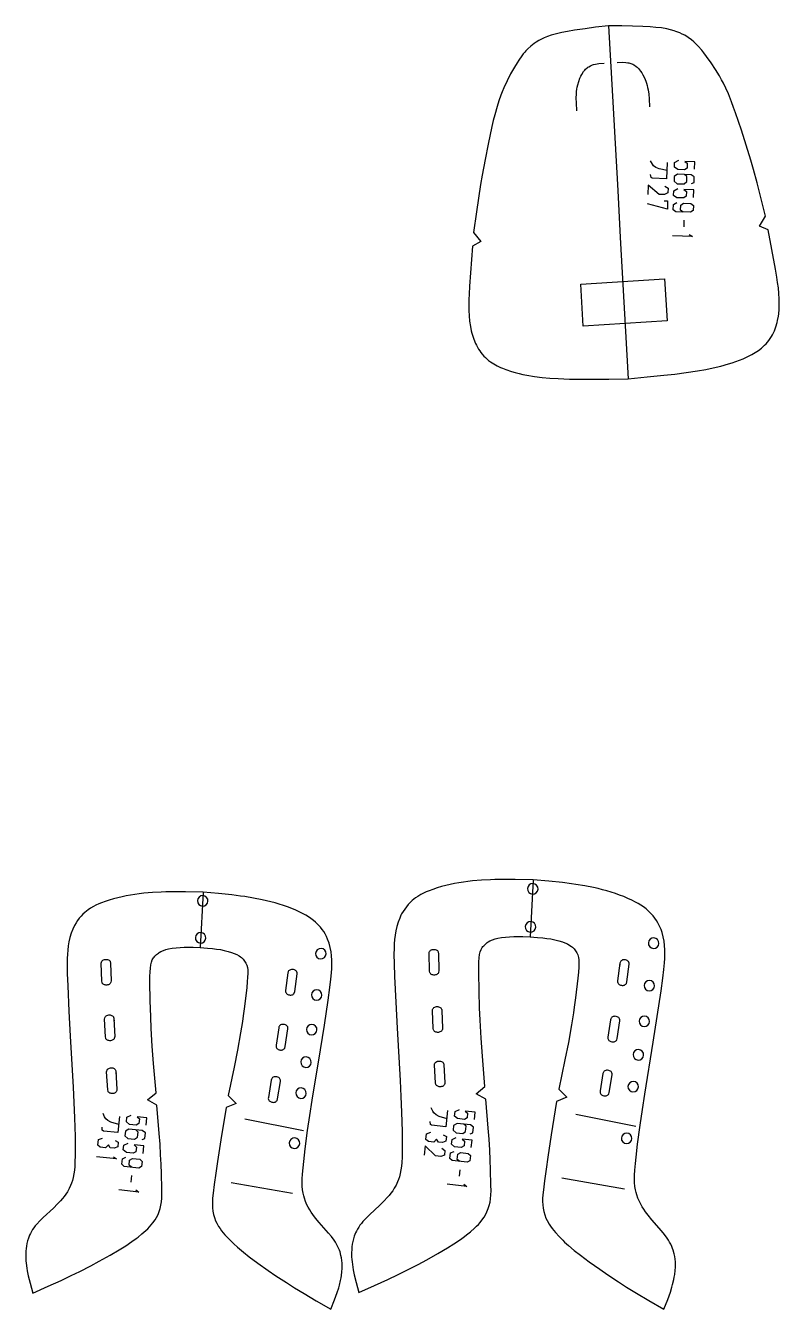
# Model space of a CAD drawing. Extents: x 923 to 2264, y 0 to 1234.
# Drawn here: x 1216.9 to 1396.3, y 648.7 to 954.3 of the extents above; entities that cross this region are included whole.
import ezdxf

# ---------------------------------------------------------------- set-up
doc = ezdxf.new("R2010")
doc.units = 0

msp = doc.modelspace()

# ---------------------------------------------------------------- linework, layer by layer
for points in [[(1376.799316, 872.107849), (1378.797485, 872.461487), (1380.576538, 872.826782), (1382.383301, 873.257568), (1384.174316, 873.758667), (1385.06311, 874.039612), (1385.947144, 874.343018), (1386.825928, 874.670654), (1387.682373, 875.017883), (1388.944336, 875.593994), (1389.762451, 876.020752), (1390.162354, 876.248474), (1390.940186, 876.735229), (1391.31665, 876.995117), (1392.041504, 877.550598), (1392.388428, 877.846985), (1392.805908, 878.23645), (1393.12561, 878.563049), (1393.505493, 878.990234), (1393.791504, 879.346436), (1394.153564, 879.854126), (1394.424927, 880.285217), (1394.675171, 880.729919), (1394.904297, 881.186951), (1395.11377, 881.655273), (1395.303589, 882.133728), (1395.474609, 882.621094), (1395.762817, 883.618164), (1395.881226, 884.125549), (1396.070313, 885.152039), (1396.141846, 885.668945), (1396.242798, 886.704285), (1396.296265, 888.003052), (1396.277832, 889.293701), (1396.197754, 890.577698), (1396.067261, 891.856018), (1395.896973, 893.129578), (1395.697998, 894.399597), (1395.368408, 896.300354), (1393.662842, 905.669373), (1391.565186, 906.595703), (1393.006592, 908.930054), (1391.809692, 913.712158), (1390.985718, 916.89209), (1390.123291, 920.059448), (1389.484009, 922.281128), (1388.399048, 925.848511), (1387.260132, 929.403809), (1385.88501, 933.52948), (1385.420654, 934.853821), (1384.936035, 936.169434), (1384.156372, 938.119141), (1383.592285, 939.397888), (1382.985107, 940.655762), (1382.568115, 941.453003), (1382.077515, 942.330994), (1381.138428, 943.880188), (1380.097168, 945.454102), (1378.992432, 946.983948), (1378.297729, 947.878601), (1377.821045, 948.4646), (1376.965332, 949.450928), (1376.580078, 949.856628), (1376.180786, 950.247742), (1375.905151, 950.498962), (1375.403076, 950.918335), (1374.607422, 951.496704), (1373.767334, 952.01239), (1373.186279, 952.320313), (1372.591187, 952.598755), (1371.677124, 952.959961), (1371.255005, 953.10144), (1370.400146, 953.344421), (1369.533081, 953.539978), (1368.2146, 953.758545), (1366.881592, 953.907715), (1365.541504, 954.00946), (1363.829834, 954.104248), (1361.307129, 954.201172), (1358.790894, 954.261475), (1355.650391, 954.310242), (1352.534302, 953.916565), (1350.039917, 953.579895), (1347.543213, 953.206299), (1345.852295, 952.923889), (1344.531494, 952.675354), (1343.2229, 952.380676), (1341.936523, 952.018494), (1341.096191, 951.728821), (1340.273193, 951.393188), (1339.869141, 951.206238), (1339.00061, 950.746765), (1338.439697, 950.404419), (1337.895874, 950.034607), (1337.117676, 949.429749), (1336.390259, 948.767395), (1335.9375, 948.295349), (1335.691162, 948.015381), (1335.337158, 947.582703), (1334.999023, 947.137085), (1334.256836, 946.062622), (1333.847412, 945.427734), (1333.255249, 944.462219), (1332.325562, 942.82019), (1331.463623, 941.141357), (1330.700439, 939.49823), (1330.309326, 938.571777), (1329.982666, 937.733337), (1329.517334, 936.416443), (1329.097168, 935.083496), (1328.536743, 933.059814), (1328.199707, 931.698914), (1327.883667, 930.331604), (1326.970459, 926.079773), (1326.229248, 922.420776), (1325.543091, 918.755676), (1325.151978, 916.477234), (1324.642944, 913.234253), (1324.173584, 909.983032), (1323.509644, 905.098328), (1325.198975, 902.936646), (1323.215942, 901.785217), (1322.550537, 892.285522), (1322.432007, 890.360046), (1322.373779, 889.075867), (1322.344482, 887.79126), (1322.355225, 886.506409), (1322.417114, 885.221375), (1322.540649, 883.936462), (1322.736572, 882.651489), (1322.950806, 881.633545), (1323.078735, 881.127563), (1323.379395, 880.128174), (1323.552734, 879.636841), (1323.948853, 878.67749), (1324.172485, 878.211914), (1324.413696, 877.757263), (1324.673218, 877.314758), (1324.951538, 876.88562), (1325.248901, 876.47113), (1325.56604, 876.072388), (1325.981689, 875.607727), (1326.305298, 875.285034), (1326.729614, 874.902344), (1327.083374, 874.612854), (1327.541016, 874.271606), (1327.918701, 874.015137), (1328.699951, 873.542725), (1329.102905, 873.325867), (1329.929688, 872.927551), (1330.352051, 872.745117), (1331.212036, 872.410828), (1332.529785, 871.976929), (1333.419189, 871.726074), (1334.328735, 871.49707), (1335.240601, 871.292542), (1336.155029, 871.111023), (1337.990234, 870.809875), (1339.833374, 870.580383), (1341.641846, 870.412842), (1343.666748, 870.281128), (1346.373779, 870.179199), (1349.084717, 870.140137), (1351.75415, 870.14032), (1355.692749, 870.180542), (1360.284668, 870.259827), (1364.857178, 870.685852), (1368.776367, 871.078796), (1371.429688, 871.372192), (1374.119995, 871.709045), (1376.799316, 872.107849)], [(1355.650391, 954.310242), (1356.577271, 937.500061), (1357.195068, 926.293335), (1357.81311, 915.086609), (1358.430908, 903.880005), (1359.048706, 892.67334), (1359.666748, 881.466614), (1360.284668, 870.259827)], [(1348.116089, 934.036316), (1347.987183, 935.904907), (1347.956543, 937.070435), (1347.986816, 938.0802), (1348.031006, 938.623352), (1348.097412, 939.164612), (1348.18811, 939.703735), (1348.304932, 940.240356), (1348.534058, 941.039124), (1348.82251, 941.803467), (1349.037354, 942.270264), (1349.280029, 942.723328), (1349.696533, 943.361938), (1350.010254, 943.750366), (1350.178101, 943.930847), (1350.535645, 944.259766), (1350.725586, 944.406616), (1350.923096, 944.540527), (1351.350952, 944.773804), (1351.806519, 944.956787), (1352.043213, 945.031799), (1352.531982, 945.153809), (1353.295776, 945.281372), (1354.61438, 945.410034)], [(1357.658569, 945.578003), (1358.983398, 945.594971), (1359.756592, 945.552246), (1360.255737, 945.484558), (1360.49939, 945.436096), (1360.972168, 945.30426), (1361.423218, 945.119507), (1361.634155, 945.008118), (1361.838989, 944.882996), (1362.230713, 944.595398), (1362.417358, 944.434448), (1362.771851, 944.082886), (1363.256226, 943.493958), (1363.547119, 943.070313), (1363.81189, 942.629883), (1364.182739, 941.901917), (1364.498047, 941.133179), (1364.673462, 940.61261), (1364.822632, 940.086792), (1364.94812, 939.555969), (1365.05188, 939.020996), (1365.192993, 938.020752), (1365.290771, 936.858887), (1365.36792, 934.987549)], [(1369.591553, 921.770813), (1369.471069, 917.878967), (1366.060181, 917.984619), (1365.759521, 918.168945), (1365.650024, 918.872742)], [(1369.618042, 919.800354), (1367.661011, 920.21106), (1366.927124, 920.540222), (1366.37085, 920.951416), (1366.077026, 921.354431), (1365.662598, 922.111328)], [(1376.098145, 920.146912), (1376.152954, 921.917847), (1373.791504, 921.990967), (1374.390259, 921.534729), (1374.355713, 920.419678), (1373.72998, 920.001282), (1372.112061, 920.051453), (1371.341797, 920.622375), (1371.376343, 921.737549), (1372.355957, 922.276123)], [(1375.37854, 916.69812), (1376.000854, 917.00708), (1376.042114, 918.34082), (1375.269287, 918.824463), (1372.077148, 918.923157), (1371.272461, 918.37915), (1371.237793, 917.263977), (1372.008057, 916.693054), (1373.626099, 916.642944), (1374.255127, 917.170593), (1374.293091, 918.395081), (1373.695068, 918.873169)], [(1369.022217, 916.107117), (1369.795166, 915.623474), (1369.76062, 914.508362), (1368.959961, 914.09552), (1367.691895, 914.134766), (1365.046265, 916.339539), (1364.977295, 914.109375)], [(1375.890259, 913.430054), (1375.944946, 915.201172), (1373.58374, 915.274292), (1374.182373, 914.818054), (1374.147827, 913.702881), (1373.522217, 913.284607), (1371.904053, 913.334656), (1371.133911, 913.905701), (1371.168457, 915.020691), (1372.148071, 915.559448)], [(1368.914185, 912.617432), (1369.701416, 912.593079), (1369.639648, 910.603394), (1364.907837, 911.866089)], [(1373.418091, 909.926147), (1372.775757, 910.383789), (1372.813599, 911.608154), (1373.483765, 912.047119), (1375.23291, 911.992859), (1375.830933, 911.514771), (1375.792969, 910.290344), (1375.167114, 909.872009), (1371.625244, 909.981628), (1371.026489, 910.437866), (1371.067749, 911.771606), (1371.869141, 912.206482)], [(1373.576904, 907.982239), (1373.528076, 906.407959)], [(1374.828979, 904.60376), (1375.602783, 904.14209), (1370.836182, 904.289612)], [(1368.964844, 894.031494), (1369.591675, 884.051147), (1349.631104, 882.797241), (1349.004028, 892.777588), (1368.964844, 894.031494)], [(1336.995239, 737.398743), (1338.717773, 737.251099), (1339.952148, 737.127197), (1340.919312, 737.007935), (1341.882446, 736.860291), (1342.840332, 736.675293), (1343.790894, 736.444519), (1344.638428, 736.187622), (1345.259033, 735.953552), (1345.858765, 735.674377), (1346.430298, 735.34137), (1346.792114, 735.085083), (1347.016235, 734.903748), (1347.434937, 734.505127), (1347.800903, 734.062744), (1347.959351, 733.826416), (1348.099365, 733.580688), (1348.31189, 733.078979), (1348.463989, 732.488586), (1348.544312, 731.874695), (1348.569336, 731.035767), (1348.534668, 730.114441), (1348.450562, 728.971252), (1348.305542, 727.564819), (1347.748413, 722.887512), (1347.455933, 720.656372), (1347.253052, 719.249695), (1346.810913, 716.443665), (1346.069946, 712.250549), (1345.259033, 708.071716), (1343.82373, 701.124207), (1345.740601, 699.173035), (1343.28125, 698.162354), (1342.009033, 690.226074), (1341.197754, 684.931335), (1340.784912, 682.091919), (1340.392212, 679.248474), (1340.117188, 677.1297), (1339.995605, 675.969543), (1339.941162, 675.038086), (1339.937744, 674.337158), (1339.982422, 673.532166), (1340.082153, 672.730469), (1340.23938, 671.938599), (1340.456177, 671.163208), (1340.734985, 670.411011), (1341.000854, 669.833435), (1341.466553, 669.000305), (1341.815308, 668.465271), (1342.189941, 667.945618), (1342.586548, 667.440125), (1343.00061, 666.947815), (1343.851196, 666.014526), (1344.720581, 665.137329), (1345.166504, 664.712036), (1346.078369, 663.885376), (1347.489014, 662.696838), (1348.939331, 661.556702), (1351.034912, 659.996887), (1353.532471, 658.215759), (1355.428467, 656.913574), (1357.986206, 655.221802), (1359.925537, 653.986206), (1362.272827, 652.540283), (1365.232178, 650.773438), (1368.802734, 648.684814), (1369.718384, 651.022949), (1370.348999, 652.786926), (1370.720337, 653.972046), (1370.886841, 654.567993), (1371.174316, 655.768433), (1371.29248, 656.373413), (1371.391846, 656.981812), (1371.501831, 657.91095), (1371.553711, 658.706421), (1371.563721, 659.345825), (1371.542725, 659.986572), (1371.487183, 660.636414), (1371.39563, 661.282471), (1371.267212, 661.920898), (1371.036499, 662.753052), (1370.895264, 663.158081), (1370.685913, 663.671631), (1370.44873, 664.171387), (1370.186279, 664.65863), (1369.901245, 665.134644), (1369.595947, 665.600464), (1368.934082, 666.506531), (1368.220581, 667.387024), (1365.963989, 669.969421), (1365.055908, 671.070618), (1364.417114, 671.919189), (1364.017212, 672.499695), (1363.642212, 673.093872), (1363.294678, 673.704041), (1362.978149, 674.332031), (1362.642456, 675.112793), (1362.360962, 675.916687), (1362.187744, 676.531677), (1362.049683, 677.15387), (1361.926514, 677.954041), (1361.852783, 678.84668), (1361.832153, 679.744507), (1361.851807, 680.645081), (1361.918701, 681.845947), (1362.038452, 683.390137), (1362.184082, 684.928101), (1362.535278, 687.99115), (1363.138428, 692.50177), (1363.682129, 696.228333), (1364.259033, 699.951843), (1366.279297, 712.289185), (1367.237793, 718.375549), (1368.131592, 724.480042), (1368.549927, 727.545166), (1368.809082, 729.610901), (1368.960327, 731.162903), (1369.025879, 732.198425), (1369.054688, 733.234497), (1369.039063, 734.270813), (1368.970947, 735.307251), (1368.839966, 736.36261), (1368.640015, 737.408997), (1368.365234, 738.437012), (1368.137207, 739.107666), (1368.009033, 739.437622), (1367.723389, 740.084839), (1367.405273, 740.69812), (1367.05835, 741.276062), (1366.67688, 741.833252), (1366.263062, 742.367493), (1365.818726, 742.877258), (1365.100952, 743.591858), (1364.591187, 744.032166), (1363.938354, 744.527954), (1363.336792, 744.930481), (1362.715942, 745.303162), (1362.080322, 745.650757), (1361.215576, 746.082153), (1360.243042, 746.527344), (1359.257813, 746.941223), (1358.26062, 747.325317), (1357.252197, 747.680969), (1356.234009, 748.009827), (1355.206787, 748.313171), (1354.171509, 748.592651), (1353.129395, 748.84967), (1352.080933, 749.085754), (1349.969604, 749.500793), (1347.845947, 749.849487), (1346.78186, 750.002625), (1344.646851, 750.275208), (1341.438721, 750.618713), (1337.699707, 750.965088), (1333.409058, 751.034363), (1330.720337, 751.037415), (1328.569946, 750.999573), (1327.496216, 750.96344), (1325.349365, 750.848572), (1323.207764, 750.666687), (1322.141235, 750.546448), (1321.078369, 750.404846), (1320.02002, 750.23999), (1318.966797, 750.050476), (1317.919922, 749.834656), (1316.880249, 749.590942), (1315.848389, 749.31781), (1314.825317, 749.013428), (1313.811279, 748.676697), (1312.90686, 748.342163), (1312.23877, 748.065979), (1311.582764, 747.763123), (1310.942749, 747.428589), (1310.242554, 747.006714), (1309.689941, 746.624329), (1308.9021, 745.992188), (1308.407715, 745.533752), (1307.940796, 745.047668), (1307.503784, 744.535278), (1307.098999, 743.998413), (1306.719116, 743.423523), (1306.367676, 742.810669), (1306.205933, 742.49646), (1305.90979, 741.85437), (1305.530151, 740.862122), (1305.223511, 739.84375), (1304.984131, 738.809204), (1304.808838, 737.785278), (1304.685669, 736.756165), (1304.607056, 735.722717), (1304.565186, 734.685913), (1304.554688, 733.12677), (1304.598633, 731.045288), (1304.697388, 727.951721), (1304.953857, 721.78418), (1305.276489, 715.627869), (1306.008057, 703.140137), (1306.195679, 699.374756), (1306.350464, 695.609985), (1306.483154, 691.059021), (1306.515259, 687.975281), (1306.500854, 686.430115), (1306.459839, 684.881226), (1306.4021, 683.680298), (1306.328613, 682.782959), (1306.215088, 681.892456), (1306.049072, 681.012634), (1305.843872, 680.230286), (1305.642212, 679.626709), (1305.406494, 679.03418), (1305.043091, 678.265503), (1304.628418, 677.525513), (1304.248779, 676.935852), (1303.84021, 676.367188), (1303.40564, 675.817322), (1302.947998, 675.283997), (1302.224854, 674.509827), (1301.207642, 673.513733), (1298.696045, 671.191223), (1297.895386, 670.393555), (1297.143433, 669.564758), (1296.791626, 669.13501), (1296.458984, 668.692932), (1296.147705, 668.237305), (1295.860352, 667.766418), (1295.598755, 667.279175), (1295.41626, 666.891541), (1295.100952, 666.08905), (1294.907104, 665.468262), (1294.749268, 664.835938), (1294.626709, 664.196167), (1294.539429, 663.561096), (1294.483154, 662.924194), (1294.452393, 662.127747), (1294.46582, 661.191528), (1294.501343, 660.575317), (1294.556152, 659.960449), (1294.717773, 658.735168), (1294.821655, 658.124207), (1295.068115, 656.905457), (1295.512207, 655.083252), (1296.180908, 652.659485), (1299.947388, 654.346375), (1303.072754, 655.780273), (1305.556763, 656.961853), (1307.612915, 657.978577), (1310.331177, 659.381531), (1312.351196, 660.469543), (1315.019287, 661.967773), (1317.264404, 663.289978), (1318.824707, 664.26532), (1320.350342, 665.293091), (1321.342773, 666.015625), (1321.830322, 666.389832), (1322.785889, 667.167175), (1323.727783, 668.002625), (1324.190918, 668.447144), (1324.637451, 668.906555), (1325.064087, 669.382568), (1325.466187, 669.876404), (1326.015259, 670.65387), (1326.3396, 671.198914), (1326.694946, 671.916809), (1326.990967, 672.664368), (1327.22937, 673.434753), (1327.411499, 674.220825), (1327.538696, 675.01593), (1327.622803, 675.946411), (1327.653442, 676.878723), (1327.640015, 678.27887), (1327.540283, 681.863098), (1327.449341, 684.253723), (1327.337769, 686.558411), (1327.181274, 689.170715), (1326.99939, 691.78186), (1326.442749, 698.74231), (1324.102417, 700.015747), (1326.210327, 701.746521), (1325.612427, 708.921997), (1325.295654, 713.231689), (1325.036499, 717.547485), (1324.90625, 720.429138), (1324.795898, 724.419678), (1324.72998, 728.854736), (1324.731812, 730.269043), (1324.766846, 731.414978), (1324.827515, 732.334839), (1324.939087, 733.165894), (1325.082153, 733.767822), (1325.294922, 734.338501), (1325.558716, 734.814453), (1325.723145, 735.043274), (1325.905273, 735.260864), (1326.314941, 735.66095), (1326.772217, 736.011597), (1327.014038, 736.16748), (1327.400635, 736.383057), (1328.003418, 736.652039), (1328.628662, 736.864136), (1329.27002, 737.029053), (1330.138672, 737.191711), (1331.108765, 737.317322), (1332.080322, 737.39679), (1333.053101, 737.438599), (1334.0271, 737.451477), (1335.266846, 737.43988), (1336.995239, 737.398743)], [(1337.534302, 747.560303), (1338.016479, 747.633423), (1338.434082, 747.88562), (1338.723389, 748.278259), (1338.840332, 748.751709), (1338.767212, 749.233948), (1338.515015, 749.651489), (1338.122437, 749.940735), (1337.649048, 750.057739), (1337.16687, 749.984497), (1336.74939, 749.732483), (1336.459961, 749.339844), (1336.34314, 748.866333), (1336.41626, 748.384033), (1336.668091, 747.966553), (1337.060913, 747.677307), (1337.534302, 747.560303)], [(1337.699707, 750.965088), (1336.995239, 737.398743)], [(1258.436401, 734.844971), (1260.119995, 734.701538), (1261.326172, 734.581055), (1262.27124, 734.465393), (1263.212524, 734.321838), (1264.14856, 734.142151), (1265.077759, 733.918091), (1265.905273, 733.668884), (1266.511719, 733.441772), (1267.097656, 733.170593), (1267.656494, 732.846985), (1268.010742, 732.597778), (1268.229614, 732.421753), (1268.63855, 732.034973), (1268.996216, 731.605286), (1269.151245, 731.375671), (1269.288086, 731.136841), (1269.495483, 730.649841), (1269.644165, 730.076721), (1269.722656, 729.480286), (1269.747314, 728.665283), (1269.713745, 727.770142), (1269.631714, 726.659851), (1269.489868, 725.293945), (1268.945435, 720.751404), (1268.659302, 718.584351), (1268.461426, 717.217957), (1268.029175, 714.492615), (1267.305176, 710.420166), (1266.512817, 706.361877), (1265.110107, 699.614685), (1266.983276, 697.719666), (1264.579956, 696.738098), (1263.336548, 689.030457), (1262.544067, 683.887939), (1262.140381, 681.130432), (1261.756714, 678.368896), (1261.487793, 676.310974), (1261.369019, 675.184204), (1261.31604, 674.279663), (1261.312622, 673.598877), (1261.356201, 672.816833), (1261.453979, 672.038086), (1261.607666, 671.268921), (1261.819702, 670.51593), (1262.091675, 669.785767), (1262.351685, 669.224365), (1262.807007, 668.414673), (1263.147949, 667.895081), (1263.51416, 667.390442), (1263.901489, 666.899658), (1264.306274, 666.421875), (1265.137451, 665.515442), (1265.987671, 664.663086), (1266.423584, 664.249878), (1267.314941, 663.44696), (1268.693359, 662.292725), (1270.110474, 661.185791), (1272.157959, 659.671265), (1274.598877, 657.941223), (1276.451904, 656.676392), (1278.951172, 655.033447), (1280.846191, 653.833618), (1283.140381, 652.429138), (1286.032471, 650.713196), (1289.521729, 648.684814), (1290.416748, 650.955078), (1291.032837, 652.668091), (1291.39563, 653.819031), (1291.558228, 654.397888), (1291.839478, 655.563904), (1291.954834, 656.151733), (1292.05188, 656.742615), (1292.159668, 657.645142), (1292.210327, 658.417786), (1292.219971, 659.038879), (1292.199463, 659.661072), (1292.14502, 660.292358), (1292.05542, 660.919983), (1291.92981, 661.539978), (1291.704712, 662.348083), (1291.566895, 662.741394), (1291.361816, 663.240784), (1291.129761, 663.726685), (1290.873413, 664.200317), (1290.594849, 664.662781), (1290.296387, 665.115295), (1289.649658, 665.9953), (1288.952271, 666.850159), (1286.747437, 669.356689), (1285.860107, 670.425476), (1285.235962, 671.249451), (1284.845093, 671.81311), (1284.478394, 672.390442), (1284.138916, 672.983276), (1283.829346, 673.593567), (1283.501343, 674.351685), (1283.226074, 675.132507), (1283.056885, 675.729858), (1282.921997, 676.33429), (1282.801636, 677.111389), (1282.729492, 677.978271), (1282.709351, 678.850159), (1282.728516, 679.724854), (1282.794067, 680.891174), (1282.910767, 682.391235), (1283.053101, 683.884888), (1283.396484, 686.85968), (1283.985962, 691.240295), (1284.517334, 694.85968), (1285.080933, 698.475952), (1287.055298, 710.457947), (1287.991821, 716.368958), (1288.865234, 722.297791), (1289.27417, 725.274841), (1289.527466, 727.281067), (1289.675171, 728.788269), (1289.73938, 729.794067), (1289.767456, 730.800293), (1289.751831, 731.806763), (1289.685303, 732.813354), (1289.557129, 733.838745), (1289.361694, 734.855286), (1289.092896, 735.853821), (1288.744995, 736.825378), (1288.466064, 737.453735), (1288.155151, 738.049377), (1287.815796, 738.611206), (1287.442627, 739.152649), (1287.038086, 739.67157), (1286.604004, 740.166565), (1285.902832, 740.860168), (1285.404785, 741.287415), (1284.766968, 741.76886), (1284.178711, 742.159851), (1283.572144, 742.521912), (1282.950928, 742.859375), (1282.106323, 743.278259), (1281.155273, 743.710938), (1280.191895, 744.113037), (1279.216797, 744.486206), (1278.231201, 744.831726), (1277.235962, 745.151062), (1276.232056, 745.44574), (1275.220459, 745.717163), (1274.201904, 745.966675), (1273.17749, 746.195923), (1271.114624, 746.598877), (1269.039795, 746.937378), (1268.000244, 747.085999), (1265.914063, 747.350586), (1262.778931, 747.684387), (1259.124634, 748.020691), (1254.931641, 748.087952), (1252.304077, 748.090942), (1250.202637, 748.054382), (1249.153687, 748.019287), (1247.055908, 747.907959), (1244.963379, 747.731262), (1243.921021, 747.614502), (1242.882446, 747.47699), (1241.848145, 747.317017), (1240.819092, 747.132935), (1239.795898, 746.923279), (1238.779663, 746.686523), (1237.770874, 746.421204), (1236.77063, 746.125549), (1235.779053, 745.798401), (1234.895752, 745.473572), (1234.24292, 745.205505), (1233.602051, 744.911438), (1232.976196, 744.586365), (1232.291992, 744.17688), (1231.752319, 743.805847), (1230.982788, 743.1922), (1230.499512, 742.747009), (1230.043091, 742.274963), (1229.615723, 741.777161), (1229.219849, 741.255188), (1228.848511, 740.696777), (1228.505493, 740.10199), (1228.058105, 739.173401), (1227.687012, 738.209656), (1227.386963, 737.220276), (1227.152832, 736.215149), (1226.981567, 735.220825), (1226.861206, 734.221497), (1226.784302, 733.217773), (1226.743408, 732.210938), (1226.733276, 730.696533), (1226.776245, 728.674683), (1226.872681, 725.669983), (1227.123291, 719.680054), (1227.438721, 713.701172), (1228.153931, 701.572876), (1228.33728, 697.915894), (1228.488525, 694.259521), (1228.618286, 689.839722), (1228.649658, 686.844849), (1228.63562, 685.344055), (1228.595459, 683.839661), (1228.539063, 682.673096), (1228.467163, 681.801453), (1228.356323, 680.936707), (1228.194214, 680.082275), (1227.99353, 679.32251), (1227.796387, 678.736084), (1227.565918, 678.160583), (1227.210693, 677.414185), (1226.805786, 676.69574), (1226.434448, 676.122559), (1226.034912, 675.570007), (1225.610229, 675.035767), (1225.163086, 674.517822), (1224.456543, 673.766235), (1223.462769, 672.799377), (1221.008911, 670.545593), (1220.226318, 669.77124), (1219.491699, 668.966309), (1219.147827, 668.548706), (1218.822632, 668.119202), (1218.518311, 667.676331), (1218.237305, 667.218323), (1217.981323, 666.744446), (1217.803223, 666.368103), (1217.495117, 665.588867), (1217.305542, 664.986084), (1217.151367, 664.371704), (1217.031494, 663.750122), (1216.946167, 663.133423), (1216.891235, 662.515015), (1216.861084, 661.741394), (1216.87439, 660.832031), (1216.908936, 660.233398), (1216.962524, 659.63623), (1217.120483, 658.445984), (1217.222046, 657.852661), (1217.462891, 656.669067), (1217.896973, 654.899414), (1218.550415, 652.545593), (1222.231201, 654.183899), (1225.285645, 655.576416), (1227.713135, 656.72406), (1229.72229, 657.711365), (1232.37854, 659.073914), (1234.352905, 660.130432), (1236.960571, 661.585754), (1239.154053, 662.869507), (1240.678223, 663.816406), (1242.169189, 664.814697), (1243.13916, 665.516418), (1243.615967, 665.879822), (1244.550171, 666.635193), (1245.470947, 667.446533), (1245.923096, 667.877808), (1246.359497, 668.323914), (1246.776245, 668.78595), (1247.169556, 669.265686), (1247.706421, 670.02124), (1248.02356, 670.551025), (1248.370483, 671.247925), (1248.659668, 671.973877), (1248.892578, 672.722046), (1249.070801, 673.485718), (1249.195435, 674.258118), (1249.277588, 675.161804), (1249.307495, 676.067322), (1249.294312, 677.427246), (1249.196899, 680.908264), (1249.108154, 683.230164), (1248.998779, 685.468445), (1248.845947, 688.005432), (1248.668091, 690.541443), (1248.124146, 697.301575), (1245.836792, 698.538269), (1247.896851, 700.21936), (1247.312622, 707.18811), (1247.002808, 711.373596), (1246.749512, 715.565125), (1246.622314, 718.363892), (1246.514526, 722.239685), (1246.449951, 726.546997), (1246.451416, 727.920471), (1246.485718, 729.033569), (1246.54541, 729.927185), (1246.654785, 730.73468), (1246.7948, 731.319275), (1247.002441, 731.873291), (1247.26001, 732.335266), (1247.420776, 732.557739), (1247.598755, 732.769226), (1247.999146, 733.157715), (1248.445923, 733.498108), (1248.682007, 733.649292), (1249.060181, 733.858826), (1249.649658, 734.120117), (1250.260742, 734.326172), (1250.887207, 734.486206), (1251.735962, 734.64386), (1252.683594, 734.76593), (1253.633057, 734.842957), (1254.583984, 734.883606), (1255.535645, 734.896057), (1256.747314, 734.884888), (1258.436401, 734.844971)], [(1258.962036, 744.677979), (1259.444214, 744.751099), (1259.861694, 745.003235), (1260.150879, 745.395935), (1260.267944, 745.869385), (1260.194824, 746.351624), (1259.942627, 746.769104), (1259.549927, 747.058411), (1259.076538, 747.175354), (1258.59436, 747.102234), (1258.17688, 746.850159), (1257.887451, 746.457458), (1257.77063, 745.983948), (1257.84375, 745.501709), (1258.095703, 745.084229), (1258.488403, 744.794983), (1258.962036, 744.677979)], [(1259.124634, 748.020691), (1258.436401, 734.844971)], [(1337.006836, 738.505127), (1337.489014, 738.578247), (1337.906494, 738.830383), (1338.195923, 739.223022), (1338.312744, 739.696533), (1338.239624, 740.178711), (1337.987427, 740.596252), (1337.594971, 740.885559), (1337.121216, 741.002502), (1336.639038, 740.929382), (1336.221558, 740.677246), (1335.932495, 740.284607), (1335.815308, 739.811096), (1335.888428, 739.328918), (1336.140625, 738.911377), (1336.533447, 738.62207), (1337.006836, 738.505127)], [(1258.446411, 735.883606), (1258.928589, 735.956726), (1259.346069, 736.20874), (1259.635498, 736.601379), (1259.752319, 737.075012), (1259.679199, 737.55719), (1259.427124, 737.97467), (1259.034546, 738.263916), (1258.560913, 738.38092), (1258.078735, 738.3078), (1257.661255, 738.055603), (1257.371948, 737.662964), (1257.255005, 737.189514), (1257.328125, 736.707336), (1257.580322, 736.289856), (1257.9729, 736.000427), (1258.446411, 735.883606)], [(1366.300903, 734.616943), (1366.783081, 734.690063), (1367.200562, 734.9422), (1367.48999, 735.334839), (1367.606812, 735.80835), (1367.533691, 736.290588), (1367.281494, 736.70813), (1366.889038, 736.997314), (1366.415649, 737.11438), (1365.93335, 737.041138), (1365.515869, 736.789063), (1365.226563, 736.396362), (1365.109619, 735.922852), (1365.182739, 735.440674), (1365.434692, 735.023193), (1365.827515, 734.733887), (1366.300903, 734.616943)], [(1287.074829, 732.106995), (1287.557007, 732.180115), (1287.974487, 732.432312), (1288.263672, 732.825012), (1288.380737, 733.298401), (1288.307617, 733.780701), (1288.055542, 734.19812), (1287.662842, 734.487488), (1287.189331, 734.60437), (1286.707153, 734.53125), (1286.289673, 734.279175), (1286.000488, 733.886536), (1285.883423, 733.412964), (1285.956543, 732.930786), (1286.20874, 732.513245), (1286.601318, 732.22406), (1287.074829, 732.106995)], [(1315.111572, 733.467468), (1315.213745, 729.25592), (1315.184937, 728.97937), (1315.123047, 728.784668), (1315.044067, 728.660767), (1314.919312, 728.535767), (1314.762451, 728.429382), (1314.5896, 728.35083), (1314.404297, 728.298401), (1314.201904, 728.270142), (1314.007202, 728.268433), (1313.814331, 728.292419), (1313.629395, 728.34375), (1313.473755, 728.414673), (1313.319336, 728.519653), (1313.215942, 728.620422), (1313.13562, 728.733276), (1313.079956, 728.857666), (1313.012817, 729.22937), (1312.904663, 733.448914), (1312.942749, 733.717468), (1313.025024, 733.919128), (1313.139404, 734.075134), (1313.264648, 734.187195), (1313.449951, 734.296997), (1313.637451, 734.361389), (1313.877808, 734.393005), (1314.193115, 734.391235), (1314.380005, 734.362244), (1314.578979, 734.29187), (1314.757446, 734.186096), (1314.877441, 734.081543), (1314.989624, 733.933899), (1315.051514, 733.804565), (1315.09314, 733.666687), (1315.125, 733.447021), (1315.125854, 732.981628)], [(1237.073975, 731.088684), (1237.176392, 726.877197), (1237.147461, 726.600464), (1237.085693, 726.405762), (1237.006836, 726.281921), (1236.881958, 726.15686), (1236.725098, 726.050537), (1236.552368, 725.971985), (1236.367188, 725.919617), (1236.164673, 725.891418), (1235.969604, 725.889587), (1235.776978, 725.913574), (1235.592041, 725.964966), (1235.436401, 726.03595), (1235.281982, 726.14093), (1235.178589, 726.241516), (1235.098145, 726.35437), (1235.042603, 726.47876), (1234.975342, 726.850464), (1234.86731, 731.070068), (1234.905396, 731.338745), (1234.987671, 731.540283), (1235.102051, 731.696411), (1235.227295, 731.80835), (1235.412842, 731.918274), (1235.600098, 731.982483), (1235.840454, 732.014221), (1236.155762, 732.01239), (1236.342651, 731.983398), (1236.541504, 731.913086), (1236.720093, 731.807251), (1236.839966, 731.702637), (1236.952271, 731.555115), (1237.01416, 731.425781), (1237.055542, 731.287781), (1237.087524, 731.068237), (1237.088379, 730.602783)], [(1358.35376, 731.098267), (1357.804077, 726.92157), (1357.803467, 726.64325), (1357.843994, 726.443115), (1357.909302, 726.311462), (1358.02002, 726.17395), (1358.164917, 726.051575), (1358.328369, 725.955078), (1358.507202, 725.88324), (1358.705322, 725.833679), (1358.899048, 725.811218), (1359.09314, 725.814514), (1359.282471, 725.846008), (1359.444702, 725.899963), (1359.609375, 725.987976), (1359.723145, 726.077026), (1359.814941, 726.180664), (1359.883423, 726.298401), (1359.98999, 726.660828), (1360.545898, 730.845154), (1360.536499, 731.116211), (1360.476196, 731.325439), (1360.379028, 731.492798), (1360.266479, 731.617493), (1360.09375, 731.746399), (1359.914307, 731.8302), (1359.678711, 731.88739), (1359.36499, 731.919189), (1359.175903, 731.910156), (1358.970581, 731.861389), (1358.78186, 731.775146), (1358.651489, 731.683899), (1358.524292, 731.549072), (1358.448975, 731.427002), (1358.393066, 731.29425), (1358.338135, 731.079346), (1358.287476, 730.616516)], [(1279.290771, 728.790161), (1278.741089, 724.613403), (1278.740601, 724.335144), (1278.78125, 724.13501), (1278.846558, 724.003357), (1278.957153, 723.865845), (1279.102051, 723.743347), (1279.265625, 723.646912), (1279.444214, 723.575134), (1279.642456, 723.525513), (1279.83606, 723.503113), (1280.030273, 723.506409), (1280.219604, 723.537903), (1280.381836, 723.591858), (1280.546509, 723.67981), (1280.660156, 723.76886), (1280.752197, 723.872559), (1280.820435, 723.990295), (1280.927002, 724.352722), (1281.48291, 728.536987), (1281.473755, 728.808105), (1281.413452, 729.017334), (1281.31604, 729.184692), (1281.203369, 729.309387), (1281.030884, 729.438293), (1280.851318, 729.522095), (1280.615723, 729.579285), (1280.302002, 729.611084), (1280.113037, 729.60199), (1279.907837, 729.553284), (1279.718994, 729.467041), (1279.588745, 729.375793), (1279.461426, 729.240906), (1279.386108, 729.118896), (1279.330322, 728.986145), (1279.275146, 728.77124), (1279.224609, 728.308411)], [(1286.074341, 722.283752), (1286.556519, 722.356873), (1286.973999, 722.60907), (1287.263428, 723.001709), (1287.380249, 723.475159), (1287.307129, 723.957397), (1287.055176, 724.374878), (1286.662476, 724.664185), (1286.188843, 724.781128), (1285.706665, 724.708008), (1285.289185, 724.455933), (1285, 724.063293), (1284.882935, 723.589722), (1284.956055, 723.107483), (1285.208252, 722.690002), (1285.600952, 722.400757), (1286.074341, 722.283752)], [(1365.2771, 724.502502), (1365.759399, 724.575623), (1366.17688, 724.82782), (1366.466187, 725.220459), (1366.58313, 725.693909), (1366.51001, 726.176147), (1366.257813, 726.593567), (1365.865234, 726.882935), (1365.391846, 726.999817), (1364.909302, 726.926697), (1364.491821, 726.674683), (1364.202759, 726.282043), (1364.085571, 725.808411), (1364.158691, 725.326233), (1364.410889, 724.908752), (1364.803711, 724.619507), (1365.2771, 724.502502)], [(1237.873047, 717.860229), (1238.050903, 713.651245), (1238.026733, 713.373901), (1237.968506, 713.178284), (1237.891846, 713.052979), (1237.769287, 712.925659), (1237.61438, 712.816528), (1237.442993, 712.734924), (1237.258667, 712.679199), (1237.056641, 712.647339), (1236.861816, 712.642151), (1236.668823, 712.662659), (1236.48291, 712.710632), (1236.32605, 712.77887), (1236.1698, 712.881104), (1236.064697, 712.979919), (1235.982178, 713.091248), (1235.924561, 713.2146), (1235.850464, 713.584961), (1235.667114, 717.802063), (1235.700317, 718.071289), (1235.778931, 718.274353), (1235.890625, 718.432495), (1236.013916, 718.546692), (1236.197144, 718.659851), (1236.383545, 718.727478), (1236.623047, 718.763489), (1236.938599, 718.767334), (1237.125854, 718.741638), (1237.32605, 718.674805), (1237.506592, 718.572266), (1237.628296, 718.469849), (1237.743042, 718.324341), (1237.807373, 718.196106), (1237.851196, 718.058899), (1237.886963, 717.839966), (1237.89624, 717.374512)], [(1315.929932, 719.846375), (1316.107422, 715.637329), (1316.083374, 715.360168), (1316.025269, 715.164368), (1315.948364, 715.039063), (1315.826172, 714.911865), (1315.671265, 714.802612), (1315.499634, 714.721069), (1315.315552, 714.665466), (1315.113403, 714.633606), (1314.918701, 714.628235), (1314.725586, 714.648804), (1314.539673, 714.696838), (1314.382813, 714.765076), (1314.226563, 714.867188), (1314.121216, 714.966064), (1314.039063, 715.077332), (1313.981201, 715.200745), (1313.907104, 715.571167), (1313.723755, 719.788269), (1313.757202, 720.057495), (1313.835571, 720.260559), (1313.94751, 720.418579), (1314.070557, 720.532776), (1314.254028, 720.646057), (1314.440308, 720.713684), (1314.679932, 720.749695), (1314.995239, 720.753418), (1315.182739, 720.727783), (1315.382813, 720.66095), (1315.56311, 720.558411), (1315.684937, 720.455933), (1315.799683, 720.310425), (1315.864014, 720.18219), (1315.907837, 720.044983), (1315.943726, 719.82605), (1315.953125, 719.360596)], [(1356.129395, 717.643555), (1355.505249, 713.477356), (1355.499634, 713.199097), (1355.536499, 712.998352), (1355.599609, 712.86554), (1355.707764, 712.726013), (1355.850342, 712.601013), (1356.012207, 712.501648), (1356.189331, 712.426697), (1356.386841, 712.373596), (1356.580322, 712.347656), (1356.774048, 712.347473), (1356.963989, 712.375549), (1357.127441, 712.426575), (1357.293701, 712.511597), (1357.408691, 712.598755), (1357.502441, 712.700623), (1357.57312, 712.817261), (1357.685913, 713.177612), (1358.316528, 717.351379), (1358.312134, 717.622559), (1358.255615, 717.832825), (1358.161255, 718.001831), (1358.050903, 718.128479), (1357.880615, 718.260559), (1357.702759, 718.347656), (1357.46814, 718.408875), (1357.155029, 718.446228), (1356.965942, 718.440613), (1356.76001, 718.395508), (1356.569702, 718.312622), (1356.4375, 718.223755), (1356.308105, 718.091248), (1356.230591, 717.970581), (1356.172119, 717.838867), (1356.113403, 717.625), (1356.054688, 717.163208)], [(1364.087769, 715.992004), (1364.569946, 716.065125), (1364.987427, 716.3172), (1365.276855, 716.7099), (1365.393677, 717.183411), (1365.320557, 717.665588), (1365.068359, 718.08313), (1364.675903, 718.372314), (1364.202515, 718.48938), (1363.720337, 718.41626), (1363.302734, 718.164063), (1363.013428, 717.771362), (1362.896484, 717.297974), (1362.969604, 716.815735), (1363.221558, 716.398254), (1363.61438, 716.108948), (1364.087769, 715.992004)], [(1277.11792, 715.723267), (1276.493896, 711.557007), (1276.488281, 711.278748), (1276.525269, 711.078003), (1276.588257, 710.94519), (1276.696533, 710.805664), (1276.838989, 710.680664), (1277.000854, 710.581299), (1277.178101, 710.506409), (1277.375488, 710.453247), (1277.568848, 710.427307), (1277.762817, 710.427185), (1277.952759, 710.4552), (1278.116089, 710.506226), (1278.282349, 710.591248), (1278.397339, 710.678406), (1278.491211, 710.780273), (1278.561646, 710.896912), (1278.674683, 711.257324), (1279.305298, 715.431091), (1279.300903, 715.702271), (1279.244385, 715.912476), (1279.150024, 716.081543), (1279.039673, 716.208191), (1278.869385, 716.34021), (1278.691406, 716.427246), (1278.456787, 716.488586), (1278.143677, 716.52594), (1277.954712, 716.520325), (1277.748535, 716.47522), (1277.558228, 716.392334), (1277.42627, 716.303406), (1277.296631, 716.170898), (1277.219238, 716.050293), (1277.160889, 715.918579), (1277.102051, 715.704651), (1277.043457, 715.242859)], [(1284.912109, 714.01825), (1285.394287, 714.091492), (1285.81189, 714.343567), (1286.101196, 714.736206), (1286.21814, 715.209656), (1286.14502, 715.691956), (1285.892944, 716.109436), (1285.500244, 716.398743), (1285.026733, 716.515686), (1284.544556, 716.442566), (1284.126953, 716.19043), (1283.837769, 715.797791), (1283.720703, 715.32428), (1283.793823, 714.842041), (1284.046021, 714.4245), (1284.438721, 714.135315), (1284.912109, 714.01825)], [(1362.690552, 708.021729), (1363.172729, 708.094849), (1363.590332, 708.347046), (1363.879639, 708.739685), (1363.996582, 709.213135), (1363.923462, 709.695374), (1363.671265, 710.112854), (1363.278687, 710.402161), (1362.804932, 710.519104), (1362.322754, 710.445923), (1361.905273, 710.193909), (1361.616211, 709.801208), (1361.499023, 709.327698), (1361.572144, 708.845459), (1361.824341, 708.427979), (1362.217163, 708.138733), (1362.690552, 708.021729)], [(1238.340454, 705.288452), (1238.593262, 701.083374), (1238.574219, 700.805664), (1238.519287, 700.60907), (1238.444824, 700.4823), (1238.324829, 700.352966), (1238.171631, 700.241028), (1238.001709, 700.156372), (1237.818604, 700.097351), (1237.617188, 700.06189), (1237.422485, 700.053162), (1237.229004, 700.07019), (1237.042358, 700.11499), (1236.884155, 700.180359), (1236.726196, 700.279724), (1236.619385, 700.376709), (1236.53479, 700.486572), (1236.474976, 700.608887), (1236.394531, 700.977966), (1236.135742, 705.190918), (1236.164185, 705.460754), (1236.239136, 705.665161), (1236.348145, 705.825134), (1236.469238, 705.941528), (1236.650391, 706.058105), (1236.835449, 706.128967), (1237.074341, 706.169189), (1237.389648, 706.178711), (1237.577515, 706.156555), (1237.778931, 706.093262), (1237.960938, 705.993896), (1238.084717, 705.893677), (1238.202026, 705.750122), (1238.268555, 705.623108), (1238.314819, 705.486694), (1238.354492, 705.268433), (1238.372192, 704.803284)], [(1283.546631, 706.277466), (1284.028931, 706.350586), (1284.446411, 706.602783), (1284.735718, 706.995483), (1284.852661, 707.468872), (1284.779541, 707.951172), (1284.527466, 708.368652), (1284.134766, 708.657959), (1283.661255, 708.774902), (1283.179077, 708.701721), (1282.761475, 708.449646), (1282.47229, 708.057007), (1282.355225, 707.583496), (1282.428467, 707.101257), (1282.680542, 706.683716), (1283.073242, 706.394531), (1283.546631, 706.277466)], [(1316.408691, 706.901367), (1316.661499, 702.696228), (1316.642456, 702.418579), (1316.587769, 702.221924), (1316.513428, 702.095215), (1316.393066, 701.96582), (1316.23999, 701.853882), (1316.070313, 701.769348), (1315.887207, 701.710327), (1315.685547, 701.674805), (1315.490967, 701.666077), (1315.297485, 701.683105), (1315.110596, 701.727966), (1314.952515, 701.793274), (1314.794678, 701.892639), (1314.687744, 701.989685), (1314.603149, 702.099487), (1314.543457, 702.221863), (1314.462769, 702.59082), (1314.203979, 706.803894), (1314.232422, 707.07373), (1314.307495, 707.278137), (1314.416504, 707.43811), (1314.537476, 707.554504), (1314.71875, 707.671082), (1314.903687, 707.741882), (1315.142822, 707.782166), (1315.45813, 707.791687), (1315.645874, 707.769409), (1315.847168, 707.706238), (1316.029297, 707.606873), (1316.153076, 707.506531), (1316.270264, 707.363098), (1316.336792, 707.236084), (1316.383057, 707.09967), (1316.423096, 706.881409), (1316.440552, 706.41626)], [(1275.34375, 703.27356), (1274.645142, 699.119202), (1274.634644, 698.841064), (1274.668091, 698.639648), (1274.728882, 698.505737), (1274.834473, 698.36438), (1274.974854, 698.236877), (1275.134766, 698.134644), (1275.310547, 698.056458), (1275.506958, 697.999756), (1275.699829, 697.970459), (1275.893921, 697.966858), (1276.084351, 697.991577), (1276.248413, 698.039673), (1276.41626, 698.121643), (1276.532837, 698.206726), (1276.628418, 698.306946), (1276.700928, 698.42218), (1276.820313, 698.78064), (1277.525391, 702.942322), (1277.525879, 703.213562), (1277.473145, 703.424805), (1277.381836, 703.595459), (1277.273682, 703.724121), (1277.105957, 703.859192), (1276.929443, 703.949463), (1276.696045, 704.014832), (1276.383545, 704.0578), (1276.194458, 704.055603), (1275.987671, 704.014099), (1275.795898, 703.934692), (1275.662354, 703.848206), (1275.530273, 703.717957), (1275.450806, 703.598755), (1275.390137, 703.46814), (1275.327271, 703.255127), (1275.260498, 702.794678)], [(1354.312744, 704.824463), (1353.614014, 700.669983), (1353.60376, 700.391846), (1353.637207, 700.19043), (1353.697754, 700.056641), (1353.803467, 699.915222), (1353.943726, 699.787659), (1354.10376, 699.685425), (1354.279663, 699.6073), (1354.475952, 699.550598), (1354.668701, 699.52124), (1354.862793, 699.517639), (1355.053467, 699.542358), (1355.217529, 699.590454), (1355.385254, 699.672485), (1355.501831, 699.757507), (1355.597412, 699.857788), (1355.669922, 699.973022), (1355.789307, 700.331482), (1356.494385, 704.493164), (1356.494995, 704.764343), (1356.442139, 704.975586), (1356.350952, 705.14624), (1356.242798, 705.274963), (1356.074951, 705.409973), (1355.898438, 705.500305), (1355.664917, 705.565674), (1355.352417, 705.608582), (1355.163452, 705.606384), (1354.956543, 705.565002), (1354.765015, 705.485474), (1354.631226, 705.399048), (1354.49939, 705.268799), (1354.419678, 705.149536), (1354.359009, 705.018921), (1354.296265, 704.80603), (1354.22937, 704.345459)], [(1282.341064, 698.911865), (1282.823242, 698.984985), (1283.240723, 699.237), (1283.530029, 699.629761), (1283.646973, 700.103271), (1283.573853, 700.585449), (1283.321655, 701.00293), (1282.929077, 701.292175), (1282.455566, 701.40918), (1281.973389, 701.33606), (1281.555908, 701.083984), (1281.266479, 700.691223), (1281.149658, 700.217773), (1281.222778, 699.735596), (1281.474854, 699.318115), (1281.867432, 699.028809), (1282.341064, 698.911865)], [(1361.456787, 700.437744), (1361.939087, 700.510864), (1362.356567, 700.762939), (1362.645874, 701.15564), (1362.762817, 701.62915), (1362.689697, 702.111389), (1362.4375, 702.52887), (1362.044922, 702.818115), (1361.571167, 702.93512), (1361.088989, 702.862), (1360.671509, 702.609802), (1360.382446, 702.217163), (1360.265259, 701.743713), (1360.338379, 701.261475), (1360.590576, 700.843994), (1360.983398, 700.554688), (1361.456787, 700.437744)], [(1239.19165, 694.622253), (1238.765869, 690.751831), (1235.373901, 691.125061), (1235.088623, 691.332458), (1235.034668, 692.042664)], [(1239.063354, 692.655762), (1237.144775, 693.218872), (1236.438843, 693.604675), (1235.916748, 694.058289), (1235.655273, 694.483093), (1235.30188, 695.270325)], [(1245.550537, 692.492188), (1245.744507, 694.253418), (1243.396118, 694.51178), (1243.957153, 694.009888), (1243.835083, 692.901001), (1243.178467, 692.533081), (1241.569336, 692.710144), (1240.846436, 693.339844), (1240.968384, 694.44873), (1241.987305, 694.908813)], [(1269.054199, 694.05304), (1283.040649, 691.269531)], [(1317.326172, 695.994385), (1316.900635, 692.123962), (1313.508423, 692.497192), (1313.223145, 692.704651), (1313.169312, 693.414856)], [(1317.19812, 694.027893), (1315.279297, 694.591064), (1314.573364, 694.976868), (1314.05127, 695.430481), (1313.789917, 695.855286), (1313.436279, 696.642456)], [(1323.685303, 693.864258), (1323.879028, 695.625549), (1321.53064, 695.883911), (1322.091553, 695.382019), (1321.969604, 694.273132), (1321.31311, 693.905212), (1319.703979, 694.082275), (1318.980957, 694.712036), (1319.103149, 695.820923), (1320.121826, 696.280945)], [(1347.821533, 695.168762), (1362.140015, 692.306763)], [(1244.5625, 689.110596), (1245.207153, 689.369751), (1245.353149, 690.696106), (1244.620605, 691.238892), (1241.445923, 691.588135), (1240.600952, 691.108887), (1240.479004, 690), (1241.201904, 689.3703), (1242.810913, 689.193237), (1243.479614, 689.6698), (1243.613525, 690.887512), (1243.054932, 691.411072)], [(1316.299683, 690.262329), (1317.046509, 689.849976), (1316.924316, 688.741089), (1316.09375, 688.392334), (1315.137207, 688.497559), (1314.684692, 689.185608), (1314.037842, 688.508423), (1312.733398, 688.652039), (1312.172119, 689.15387), (1312.318115, 690.480225), (1313.325317, 690.831604)], [(1322.697144, 690.482666), (1323.341797, 690.741882), (1323.487793, 692.068237), (1322.755005, 692.611084), (1319.580566, 692.960327), (1318.735596, 692.481079), (1318.613403, 691.372192), (1319.336548, 690.742493), (1320.945557, 690.565369), (1321.614014, 691.041992), (1321.748047, 692.259644), (1321.189697, 692.783264)], [(1238.164917, 688.890137), (1238.911865, 688.477905), (1238.789795, 687.368896), (1237.959229, 687.020142), (1237.002441, 687.125427), (1236.549927, 687.813416), (1235.903442, 687.136292), (1234.598755, 687.279907), (1234.037842, 687.781677), (1234.183716, 689.108093), (1235.190552, 689.459534)], [(1244.815796, 685.8125), (1245.009521, 687.57373), (1242.661255, 687.832092), (1243.222168, 687.3302), (1243.100098, 686.221252), (1242.443604, 685.853394), (1240.834473, 686.030457), (1240.111572, 686.660156), (1240.233521, 687.769043), (1241.252441, 688.229187)], [(1280.797729, 686.985474), (1281.280029, 687.058594), (1281.69751, 687.310669), (1281.986816, 687.703369), (1282.10376, 688.17688), (1282.03064, 688.659058), (1281.778564, 689.076538), (1281.385864, 689.365845), (1280.912354, 689.482788), (1280.430176, 689.409668), (1280.012573, 689.157593), (1279.723389, 688.764893), (1279.606323, 688.291382), (1279.679443, 687.809204), (1279.931641, 687.391724), (1280.324341, 687.102417), (1280.797729, 686.985474)], [(1322.950317, 687.184692), (1323.144043, 688.945923), (1320.795898, 689.204224), (1321.356812, 688.702332), (1321.234619, 687.593445), (1320.578125, 687.225586), (1318.968994, 687.402588), (1318.246216, 688.032349), (1318.368042, 689.141235), (1319.387207, 689.601318)], [(1359.877441, 688.157776), (1360.359619, 688.230896), (1360.7771, 688.482971), (1361.066528, 688.87561), (1361.18335, 689.349182), (1361.110229, 689.831421), (1360.858154, 690.248901), (1360.465576, 690.538086), (1359.992188, 690.655151), (1359.51001, 690.582031), (1359.092529, 690.329834), (1358.803101, 689.937195), (1358.686279, 689.463745), (1358.759399, 688.981445), (1359.01123, 688.564026), (1359.404053, 688.274658), (1359.877441, 688.157776)], [(1237.737671, 685.006714), (1238.472656, 684.485718), (1233.732422, 685.007263)], [(1242.07605, 682.51355), (1241.471558, 683.020203), (1241.605591, 684.237793), (1242.308105, 684.62262), (1244.047607, 684.431335), (1244.606201, 683.907654), (1244.47229, 682.690063), (1243.815552, 682.322144), (1240.293091, 682.709656), (1239.732056, 683.211548), (1239.87793, 684.537964), (1240.71106, 684.908447)], [(1315.946533, 687.052979), (1316.679077, 686.510132), (1316.556885, 685.401245), (1315.726196, 685.05249), (1314.465332, 685.191223), (1312.000854, 687.597046), (1311.756836, 685.379211)], [(1320.210571, 683.885681), (1319.606201, 684.392334), (1319.740234, 685.609985), (1320.442749, 685.994812), (1322.182129, 685.803406), (1322.740967, 685.279846), (1322.606812, 684.062195), (1321.950317, 683.694336), (1318.427734, 684.081848), (1317.866577, 684.58374), (1318.012451, 685.910156), (1318.845581, 686.28064)], [(1320.216187, 681.935303), (1320.044067, 680.36969)], [(1242.081543, 680.56311), (1241.909302, 678.997559)], [(1265.772461, 678.873108), (1280.350464, 676.357544)], [(1344.539673, 679.988708), (1359.449951, 677.394836)], [(1243.064697, 677.09668), (1243.799561, 676.575745), (1239.059326, 677.097168)], [(1321.198975, 678.468872), (1321.934082, 677.947815), (1317.194092, 678.46936)]]:
    msp.add_lwpolyline(points)

doc.saveas('drawing.dxf')
